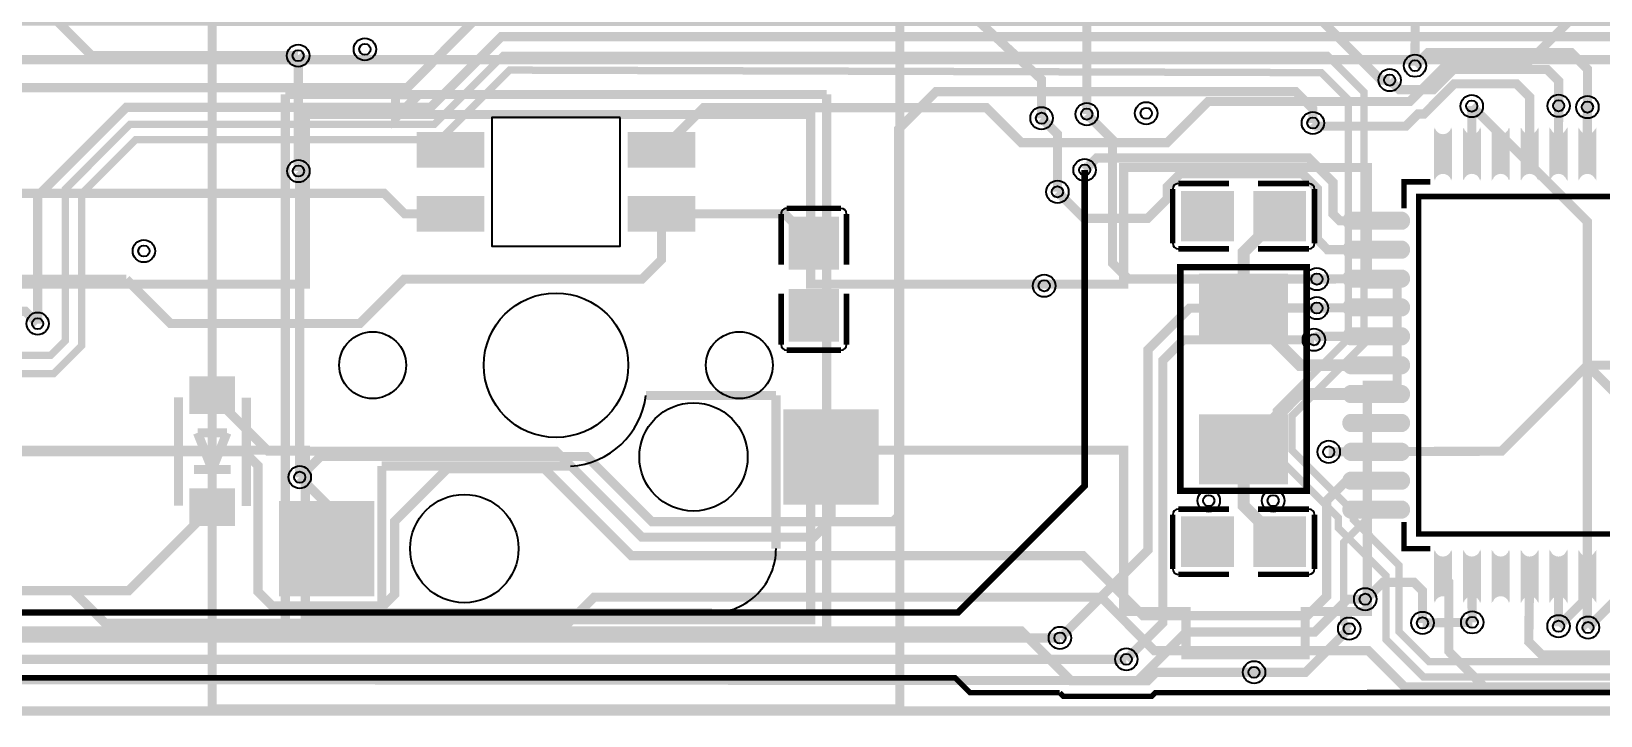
# Model space of a CAD drawing. Extents: x 183 to 12581, y -4976 to -1155.
# Drawn here: x 3553 to 5265, y -4976 to -4230 of the extents above; entities that cross this region are included whole.
import ezdxf

# ---------------------------------------------------------------- set-up
doc = ezdxf.new("R2010")
doc.units = 9
for name, color, linetype, true_color in [('BoardOutLine', 7, 'Continuous', 0xff00ff), ('BottomLayer', 7, 'Continuous', 0x0000ff), ('BottomPasteMaskLayer', 7, 'Continuous', 0x800000), ('BottomSilkLayer', 7, 'Continuous', 0x66cc33), ('BottomSolderMaskLayer', 7, 'Continuous', 0xaa00ff), ('Document', 7, 'Continuous', 0xffffff), ('Hole', 7, 'Continuous', 0x222222), ('Multi-Layer', 7, 'Continuous', 0xc0c0c0), ('TopLayer', 7, 'Continuous', 0xff0000), ('TopSilkLayer', 7, 'Continuous', 0xffcc00)]:
    doc.layers.add(name, color=color, linetype=linetype, true_color=true_color)

msp = doc.modelspace()

# ---------------------------------------------------------------- hatches: boundary and pattern name
at = {"layer": 'BottomLayer'}
for points in [[(3975.087999999996, -4341.347999999998), (4045.087999999996, -4341.347999999998), (4045.087999999996, -4376.347999999998), (3975.087999999996, -4376.347999999998)], [(4205.087999999996, -4341.347999999998), (4275.087999999996, -4341.347999999998), (4275.087999999996, -4376.347999999998), (4205.087999999996, -4376.347999999998)], [(5101.4985, -4334.987000000001, -0.7853981633974483), (5083.781499999999, -4334.987000000001), (5083.781499999999, -4392.073000000004, -0.7853981633974483), (5101.4985, -4392.073000000004)], [(5132.9985, -4334.987000000001, -0.7853981633974483), (5115.281499999999, -4334.987000000001), (5115.281499999999, -4392.073000000004, -0.7853981633974483), (5132.9985, -4392.073000000004)], [(5164.488500000005, -4334.987000000001, -0.7853981633974483), (5146.771500000004, -4334.987000000001), (5146.771500000004, -4392.073000000004, -0.7853981633974483), (5164.488500000005, -4392.073000000004)], [(5195.988499999998, -4334.987000000001, -0.7853981633974483), (5178.271499999997, -4334.987000000001), (5178.271499999997, -4392.073000000004, -0.7853981633974483), (5195.988499999998, -4392.073000000004)], [(5227.478500000003, -4334.987000000001, -0.7853981633974483), (5209.761500000002, -4334.987000000001), (5209.761500000002, -4392.073000000004, -0.7853981633974483), (5227.478500000003, -4392.073000000004)], [(5258.978499999996, -4334.987000000001, -0.7853981633974483), (5241.261499999995, -4334.987000000001), (5241.261499999995, -4392.073000000004, -0.7853981633974483), (5258.978499999996, -4392.073000000004)], [(3975.087999999996, -4411.347999999998), (4045.087999999996, -4411.347999999998), (4045.087999999996, -4446.347999999998), (3975.087999999996, -4446.347999999998)], [(4205.087999999996, -4411.347999999998), (4275.087999999996, -4411.347999999998), (4275.087999999996, -4446.347999999998), (4205.087999999996, -4446.347999999998)], [(4863.489000000001, -4457.919000000002), (4863.489000000001, -4404.769), (4807.976999999999, -4404.769), (4807.976999999999, -4457.919000000002)], [(4886.719000000005, -4457.919000000002), (4886.719000000005, -4404.769), (4942.231, -4404.769), (4942.231, -4457.919000000002)], [(4432.919000000002, -4488.481), (4379.769, -4488.481), (4379.769, -4432.968999999997), (4432.919000000002, -4432.968999999997)], [(4991.256999999998, -4445.218500000001, -0.7853981633974483), (4991.256999999998, -4427.5015), (5048.3429999999935, -4427.5015, -0.7853981633974483), (5048.3429999999935, -4445.218500000001)], [(4991.256999999998, -4476.718500000001, -0.7853981633974483), (4991.256999999998, -4459.0015), (5048.3429999999935, -4459.0015, -0.7853981633974483), (5048.3429999999935, -4476.718500000001)], [(4922.347999999998, -4569.479999999996), (4922.347999999998, -4494.6759999999995), (4827.860000000001, -4494.6759999999995), (4827.860000000001, -4569.479999999996)], [(4991.256999999998, -4508.208499999999, -0.7853981633974483), (4991.256999999998, -4490.491499999998), (5048.3429999999935, -4490.491499999998, -0.7853981633974483), (5048.3429999999935, -4508.208499999999)], [(4432.919000000002, -4511.711000000003), (4379.769, -4511.711000000003), (4379.769, -4567.222999999998), (4432.919000000002, -4567.222999999998)], [(4991.256999999998, -4539.708499999999, -0.7853981633974483), (4991.256999999998, -4521.991499999998), (5048.3429999999935, -4521.991499999998, -0.7853981633974483), (5048.3429999999935, -4539.708499999999)], [(4991.256999999998, -4571.198499999997, -0.7853981633974483), (4991.256999999998, -4553.481499999996), (5048.3429999999935, -4553.481499999996, -0.7853981633974483), (5048.3429999999935, -4571.198499999997)], [(4991.256999999998, -4602.698499999997, -0.7853981633974483), (4991.256999999998, -4584.981499999996), (5048.3429999999935, -4584.981499999996, -0.7853981633974483), (5048.3429999999935, -4602.698499999997)], [(3773.702000000005, -4646.264999999999), (3773.702000000005, -4606.894999999997), (3726.4579999999987, -4606.894999999997), (3726.4579999999987, -4646.264999999999)], [(4991.256999999998, -4634.198500000004, -0.7853981633974483), (4991.256999999998, -4616.4815000000035), (5048.3429999999935, -4616.4815000000035, -0.7853981633974483), (5048.3429999999935, -4634.198500000004)], [(4375.087999999996, -4643.847999999998), (4475.087999999996, -4643.847999999998), (4475.087999999996, -4743.847999999998), (4375.087999999996, -4743.847999999998)], [(4922.347999999998, -4723.020000000004), (4922.347999999998, -4648.216), (4827.860000000001, -4648.216), (4827.860000000001, -4723.020000000004)], [(4991.256999999998, -4665.688500000002, -0.7853981633974483), (4991.256999999998, -4647.9715000000015), (5048.3429999999935, -4647.9715000000015, -0.7853981633974483), (5048.3429999999935, -4665.688500000002)], [(4991.256999999998, -4697.188500000002, -0.7853981633974483), (4991.256999999998, -4679.4715000000015), (5048.3429999999935, -4679.4715000000015, -0.7853981633974483), (5048.3429999999935, -4697.188500000002)], [(4991.256999999998, -4728.6785, -0.7853981633974483), (4991.256999999998, -4710.961499999999), (5048.3429999999935, -4710.961499999999, -0.7853981633974483), (5048.3429999999935, -4728.6785)], [(3773.702000000005, -4768.305), (3773.702000000005, -4728.934999999998), (3726.4579999999987, -4728.934999999998), (3726.4579999999987, -4768.305)], [(3825.087999999996, -4743.847999999998), (3925.087999999996, -4743.847999999998), (3925.087999999996, -4843.847999999998), (3825.087999999996, -4843.847999999998)], [(4991.256999999998, -4760.1785, -0.7853981633974483), (4991.256999999998, -4742.461499999999), (5048.3429999999935, -4742.461499999999, -0.7853981633974483), (5048.3429999999935, -4760.1785)], [(4863.489000000001, -4812.926999999996), (4863.489000000001, -4759.777000000002), (4807.976999999999, -4759.777000000002), (4807.976999999999, -4812.926999999996)], [(4886.719000000005, -4812.926999999996), (4886.719000000005, -4759.777000000002), (4942.231, -4759.777000000002), (4942.231, -4812.926999999996)], [(5101.4985, -4795.616999999998, -0.7853981633974483), (5083.781499999999, -4795.616999999998), (5083.781499999999, -4852.703000000001, -0.7853981633974483), (5101.4985, -4852.703000000001)], [(5132.9985, -4795.616999999998, -0.7853981633974483), (5115.281499999999, -4795.616999999998), (5115.281499999999, -4852.703000000001, -0.7853981633974483), (5132.9985, -4852.703000000001)], [(5164.488500000005, -4795.616999999998, -0.7853981633974483), (5146.771500000004, -4795.616999999998), (5146.771500000004, -4852.703000000001, -0.7853981633974483), (5164.488500000005, -4852.703000000001)], [(5195.988499999998, -4795.616999999998, -0.7853981633974483), (5178.271499999997, -4795.616999999998), (5178.271499999997, -4852.703000000001, -0.7853981633974483), (5195.988499999998, -4852.703000000001)], [(5227.478500000003, -4795.616999999998, -0.7853981633974483), (5209.761500000002, -4795.616999999998), (5209.761500000002, -4852.703000000001, -0.7853981633974483), (5227.478500000003, -4852.703000000001)], [(5258.978499999996, -4795.616999999998, -0.7853981633974483), (5241.261499999995, -4795.616999999998), (5241.261499999995, -4852.703000000001, -0.7853981633974483), (5258.978499999996, -4852.703000000001)]]:
    msp.add_hatch(color=256, dxfattribs=at).paths.add_polyline_path(points)
at = {"layer": 'BottomPasteMaskLayer'}
for points in [[(3975.087999999996, -4341.347999999998), (4045.087999999996, -4341.347999999998), (4045.087999999996, -4376.347999999998), (3975.087999999996, -4376.347999999998)], [(4205.087999999996, -4341.347999999998), (4275.087999999996, -4341.347999999998), (4275.087999999996, -4376.347999999998), (4205.087999999996, -4376.347999999998)], [(5101.4985, -4334.987000000001, -0.7853981633974483), (5083.781499999999, -4334.987000000001), (5083.781499999999, -4392.073000000004, -0.7853981633974483), (5101.4985, -4392.073000000004)], [(5132.9985, -4334.987000000001, -0.7853981633974483), (5115.281499999999, -4334.987000000001), (5115.281499999999, -4392.073000000004, -0.7853981633974483), (5132.9985, -4392.073000000004)], [(5164.488500000005, -4334.987000000001, -0.7853981633974483), (5146.771500000004, -4334.987000000001), (5146.771500000004, -4392.073000000004, -0.7853981633974483), (5164.488500000005, -4392.073000000004)], [(5195.988499999998, -4334.987000000001, -0.7853981633974483), (5178.271499999997, -4334.987000000001), (5178.271499999997, -4392.073000000004, -0.7853981633974483), (5195.988499999998, -4392.073000000004)], [(5227.478500000003, -4334.987000000001, -0.7853981633974483), (5209.761500000002, -4334.987000000001), (5209.761500000002, -4392.073000000004, -0.7853981633974483), (5227.478500000003, -4392.073000000004)], [(5258.978499999996, -4334.987000000001, -0.7853981633974483), (5241.261499999995, -4334.987000000001), (5241.261499999995, -4392.073000000004, -0.7853981633974483), (5258.978499999996, -4392.073000000004)], [(3975.087999999996, -4411.347999999998), (4045.087999999996, -4411.347999999998), (4045.087999999996, -4446.347999999998), (3975.087999999996, -4446.347999999998)], [(4205.087999999996, -4411.347999999998), (4275.087999999996, -4411.347999999998), (4275.087999999996, -4446.347999999998), (4205.087999999996, -4446.347999999998)], [(4807.978999999992, -4406.146999999997), (4807.978999999992, -4456.540000000001), (4809.948000000004, -4458.508999999998), (4855.224000000002, -4458.508999999998), (4857.1919999999955, -4456.540000000001), (4857.389999999999, -4440.396999999997), (4839.6730000000025, -4440.396999999997), (4839.6730000000025, -4422.680999999997), (4856.995999999999, -4422.680999999997), (4857.1919999999955, -4406.146999999997), (4855.224000000002, -4404.178), (4809.948000000004, -4404.178)], [(4942.228999999999, -4456.541000000005), (4942.228999999999, -4406.148000000001), (4940.259999999995, -4404.178999999996), (4894.984000000004, -4404.178999999996), (4893.015999999996, -4406.148000000001), (4892.817999999999, -4422.290999999997), (4910.5350000000035, -4422.290999999997), (4910.5350000000035, -4440.006999999998), (4893.2119999999995, -4440.006999999998), (4893.015999999996, -4456.541000000005), (4894.984000000004, -4458.510000000002), (4940.259999999995, -4458.510000000002)], [(4431.540999999997, -4432.970999999998), (4381.148000000001, -4432.970999999998), (4379.179000000004, -4434.940000000002), (4379.179000000004, -4480.216), (4381.148000000001, -4482.184000000001), (4397.290999999997, -4482.381999999998), (4397.290999999997, -4464.665000000001), (4415.006999999998, -4464.665000000001), (4415.006999999998, -4481.987999999998), (4431.540999999997, -4482.184000000001), (4433.509999999995, -4480.216), (4433.509999999995, -4434.940000000002)], [(4991.256999999998, -4445.218500000001, -0.7853981633974483), (4991.256999999998, -4427.5015), (5048.3429999999935, -4427.5015, -0.7853981633974483), (5048.3429999999935, -4445.218500000001)], [(4991.256999999998, -4476.718500000001, -0.7853981633974483), (4991.256999999998, -4459.0015), (5048.3429999999935, -4459.0015, -0.7853981633974483), (5048.3429999999935, -4476.718500000001)], [(4922.347999999998, -4569.479999999996), (4922.347999999998, -4494.6759999999995), (4827.860000000001, -4494.6759999999995), (4827.860000000001, -4569.479999999996)], [(4991.256999999998, -4508.208499999999, -0.7853981633974483), (4991.256999999998, -4490.491499999998), (5048.3429999999935, -4490.491499999998, -0.7853981633974483), (5048.3429999999935, -4508.208499999999)], [(4381.146999999997, -4567.220999999998), (4431.540000000008, -4567.220999999998), (4433.5090000000055, -4565.252), (4433.5090000000055, -4519.976000000002), (4431.540000000008, -4518.008000000002), (4415.3970000000045, -4517.809999999998), (4415.3970000000045, -4535.527000000002), (4397.681000000004, -4535.527000000002), (4397.681000000004, -4518.203999999998), (4381.146999999997, -4518.008000000002), (4379.178, -4519.976000000002), (4379.178, -4565.252)], [(4991.256999999998, -4539.708499999999, -0.7853981633974483), (4991.256999999998, -4521.991499999998), (5048.3429999999935, -4521.991499999998, -0.7853981633974483), (5048.3429999999935, -4539.708499999999)], [(4991.256999999998, -4571.198499999997, -0.7853981633974483), (4991.256999999998, -4553.481499999996), (5048.3429999999935, -4553.481499999996, -0.7853981633974483), (5048.3429999999935, -4571.198499999997)], [(4991.256999999998, -4602.698499999997, -0.7853981633974483), (4991.256999999998, -4584.981499999996), (5048.3429999999935, -4584.981499999996, -0.7853981633974483), (5048.3429999999935, -4602.698499999997)], [(3773.702000000005, -4646.264999999999), (3773.702000000005, -4606.894999999997), (3726.4579999999987, -4606.894999999997), (3726.4579999999987, -4646.264999999999)], [(4991.256999999998, -4634.198500000004, -0.7853981633974483), (4991.256999999998, -4616.4815000000035), (5048.3429999999935, -4616.4815000000035, -0.7853981633974483), (5048.3429999999935, -4634.198500000004)], [(4375.087999999996, -4643.847999999998), (4475.087999999996, -4643.847999999998), (4475.087999999996, -4743.847999999998), (4375.087999999996, -4743.847999999998)], [(4922.347999999998, -4723.020000000004), (4922.347999999998, -4648.216), (4827.860000000001, -4648.216), (4827.860000000001, -4723.020000000004)], [(4991.256999999998, -4665.688500000002, -0.7853981633974483), (4991.256999999998, -4647.9715000000015), (5048.3429999999935, -4647.9715000000015, -0.7853981633974483), (5048.3429999999935, -4665.688500000002)], [(4991.256999999998, -4697.188500000002, -0.7853981633974483), (4991.256999999998, -4679.4715000000015), (5048.3429999999935, -4679.4715000000015, -0.7853981633974483), (5048.3429999999935, -4697.188500000002)], [(4991.256999999998, -4728.6785, -0.7853981633974483), (4991.256999999998, -4710.961499999999), (5048.3429999999935, -4710.961499999999, -0.7853981633974483), (5048.3429999999935, -4728.6785)], [(3773.702000000005, -4768.305), (3773.702000000005, -4728.934999999998), (3726.4579999999987, -4728.934999999998), (3726.4579999999987, -4768.305)], [(3825.087999999996, -4743.847999999998), (3925.087999999996, -4743.847999999998), (3925.087999999996, -4843.847999999998), (3825.087999999996, -4843.847999999998)], [(4991.256999999998, -4760.1785, -0.7853981633974483), (4991.256999999998, -4742.461499999999), (5048.3429999999935, -4742.461499999999, -0.7853981633974483), (5048.3429999999935, -4760.1785)], [(4807.978999999992, -4761.154999999999), (4807.978999999992, -4811.547999999995), (4809.948000000004, -4813.517), (4855.224000000002, -4813.517), (4857.1919999999955, -4811.547999999995), (4857.389999999999, -4795.404999999999), (4839.6730000000025, -4795.404999999999), (4839.6730000000025, -4777.6889999999985), (4856.995999999999, -4777.6889999999985), (4857.1919999999955, -4761.154999999999), (4855.224000000002, -4759.1860000000015), (4809.948000000004, -4759.1860000000015)], [(4942.228999999999, -4811.548999999999), (4942.228999999999, -4761.156000000003), (4940.259999999995, -4759.187000000005), (4894.984000000004, -4759.187000000005), (4893.015999999996, -4761.156000000003), (4892.817999999999, -4777.298999999999), (4910.5350000000035, -4777.298999999999), (4910.5350000000035, -4795.014999999999), (4893.2119999999995, -4795.014999999999), (4893.015999999996, -4811.548999999999), (4894.984000000004, -4813.517999999996), (4940.259999999995, -4813.517999999996)], [(5101.4985, -4795.616999999998, -0.7853981633974483), (5083.781499999999, -4795.616999999998), (5083.781499999999, -4852.703000000001, -0.7853981633974483), (5101.4985, -4852.703000000001)], [(5132.9985, -4795.616999999998, -0.7853981633974483), (5115.281499999999, -4795.616999999998), (5115.281499999999, -4852.703000000001, -0.7853981633974483), (5132.9985, -4852.703000000001)], [(5164.488500000005, -4795.616999999998, -0.7853981633974483), (5146.771500000004, -4795.616999999998), (5146.771500000004, -4852.703000000001, -0.7853981633974483), (5164.488500000005, -4852.703000000001)], [(5195.988499999998, -4795.616999999998, -0.7853981633974483), (5178.271499999997, -4795.616999999998), (5178.271499999997, -4852.703000000001, -0.7853981633974483), (5195.988499999998, -4852.703000000001)], [(5227.478500000003, -4795.616999999998, -0.7853981633974483), (5209.761500000002, -4795.616999999998), (5209.761500000002, -4852.703000000001, -0.7853981633974483), (5227.478500000003, -4852.703000000001)], [(5258.978499999996, -4795.616999999998, -0.7853981633974483), (5241.261499999995, -4795.616999999998), (5241.261499999995, -4852.703000000001, -0.7853981633974483), (5258.978499999996, -4852.703000000001)]]:
    msp.add_hatch(color=256, dxfattribs=at).paths.add_polyline_path(points)
at = {"layer": 'BottomSolderMaskLayer'}
for points in [[(3973.0878857142816, -4339.347771428569), (4047.0878857142816, -4339.347771428569), (4047.0878857142816, -4378.347771428569), (3973.0878857142816, -4378.347771428569)], [(4203.087885714282, -4339.347771428569), (4277.087885714282, -4339.347771428569), (4277.087885714282, -4378.347771428569), (4203.087885714282, -4378.347771428569)], [(5102.482749999999, -4334.235868421056, -0.7853981633974483), (5082.79725, -4334.235868421056), (5082.79725, -4392.824131578949, -0.7853981633974483), (5102.482749999999, -4392.824131578949)], [(5133.982749999999, -4334.235868421056, -0.7853981633974483), (5114.29725, -4334.235868421056), (5114.29725, -4392.824131578949, -0.7853981633974483), (5133.982749999999, -4392.824131578949)], [(5165.472750000004, -4334.235868421056, -0.7853981633974483), (5145.787250000005, -4334.235868421056), (5145.787250000005, -4392.824131578949, -0.7853981633974483), (5165.472750000004, -4392.824131578949)], [(5196.972749999997, -4334.235868421056, -0.7853981633974483), (5177.287249999998, -4334.235868421056), (5177.287249999998, -4392.824131578949, -0.7853981633974483), (5196.972749999997, -4392.824131578949)], [(5228.462750000002, -4334.235868421056, -0.7853981633974483), (5208.777250000003, -4334.235868421056), (5208.777250000003, -4392.824131578949, -0.7853981633974483), (5228.462750000002, -4392.824131578949)], [(5259.962749999995, -4334.235868421056, -0.7853981633974483), (5240.277249999996, -4334.235868421056), (5240.277249999996, -4392.824131578949, -0.7853981633974483), (5259.962749999995, -4392.824131578949)], [(3973.0878857142816, -4409.347771428569), (4047.0878857142816, -4409.347771428569), (4047.0878857142816, -4448.347771428569), (3973.0878857142816, -4448.347771428569)], [(4203.087885714282, -4409.347771428569), (4277.087885714282, -4409.347771428569), (4277.087885714282, -4448.347771428569), (4203.087885714282, -4448.347771428569)], [(4864.489108084737, -4458.919150517402), (4864.489108084737, -4403.769150517408), (4806.977108084742, -4403.769150517408), (4806.977108084742, -4458.919150517402)], [(4885.7188198587755, -4458.919150517402), (4885.7188198587755, -4403.769150517408), (4943.230819858771, -4403.769150517408), (4943.230819858771, -4458.919150517402)], [(4433.8765947542925, -4489.525252116655), (4378.811693471682, -4489.525252116655), (4378.811693471682, -4431.924371589841), (4433.8765947542925, -4431.924371589841)], [(4990.505868421053, -4446.20275, -0.7853981633974483), (4990.505868421053, -4426.517250000001), (5049.094131578939, -4426.517250000001, -0.7853981633974483), (5049.094131578939, -4446.20275)], [(4990.505868421053, -4477.70275, -0.7853981633974483), (4990.505868421053, -4458.017250000001), (5049.094131578939, -4458.017250000001, -0.7853981633974483), (5049.094131578939, -4477.70275)], [(4923.611264842322, -4570.2716349166), (4923.611264842322, -4493.8842804165615), (4826.596949052844, -4493.8842804165615), (4826.596949052844, -4570.2716349166)], [(4990.505868421053, -4509.192749999998, -0.7853981633974483), (4990.505868421053, -4489.507249999999), (5049.094131578939, -4489.507249999999, -0.7853981633974483), (5049.094131578939, -4509.192749999998)], [(4433.8765947542925, -4510.66644684854), (4378.811693471682, -4510.66644684854), (4378.811693471682, -4568.2673273753535), (4433.8765947542925, -4568.2673273753535)], [(4990.505868421053, -4540.692749999998, -0.7853981633974483), (4990.505868421053, -4521.007249999999), (5049.094131578939, -4521.007249999999, -0.7853981633974483), (5049.094131578939, -4540.692749999998)], [(4990.505868421053, -4572.182749999996, -0.7853981633974483), (4990.505868421053, -4552.497249999997), (5049.094131578939, -4552.497249999997, -0.7853981633974483), (5049.094131578939, -4572.182749999996)], [(4990.505868421053, -4603.682749999996, -0.7853981633974483), (4990.505868421053, -4583.997249999997), (5049.094131578939, -4583.997249999997, -0.7853981633974483), (5049.094131578939, -4603.682749999996)], [(3774.902000000002, -4647.098333333335), (3774.902000000002, -4606.061666666661), (3725.2580000000016, -4606.061666666661), (3725.2580000000016, -4647.098333333335)], [(4990.505868421053, -4635.182750000004, -0.7853981633974483), (4990.505868421053, -4615.497250000004), (5049.094131578939, -4615.497250000004, -0.7853981633974483), (5049.094131578939, -4635.182750000004)], [(4373.087919999998, -4641.84792), (4477.087919999991, -4641.84792), (4477.087919999991, -4745.84792), (4373.087919999998, -4745.84792)], [(4923.611264842322, -4723.811634916608), (4923.611264842322, -4647.424280416562), (4826.596949052844, -4647.424280416562), (4826.596949052844, -4723.811634916608)], [(4990.505868421053, -4666.6727500000015, -0.7853981633974483), (4990.505868421053, -4646.987250000002), (5049.094131578939, -4646.987250000002, -0.7853981633974483), (5049.094131578939, -4666.6727500000015)], [(4990.505868421053, -4698.1727500000015, -0.7853981633974483), (4990.505868421053, -4678.487250000002), (5049.094131578939, -4678.487250000002, -0.7853981633974483), (5049.094131578939, -4698.1727500000015)], [(4990.505868421053, -4729.6627499999995, -0.7853981633974483), (4990.505868421053, -4709.97725), (5049.094131578939, -4709.97725, -0.7853981633974483), (5049.094131578939, -4729.6627499999995)], [(3774.902000000002, -4769.138333333336), (3774.902000000002, -4728.101666666669), (3725.2580000000016, -4728.101666666669), (3725.2580000000016, -4769.138333333336)], [(4990.505868421053, -4761.1627499999995, -0.7853981633974483), (4990.505868421053, -4741.47725), (5049.094131578939, -4741.47725, -0.7853981633974483), (5049.094131578939, -4761.1627499999995)], [(3823.087919999998, -4741.84792), (3927.087919999991, -4741.84792), (3927.087919999991, -4845.84792), (3823.087919999998, -4845.84792)], [(4864.489108084737, -4813.927075258704), (4864.489108084737, -4758.777075258702), (4806.977108084742, -4758.777075258702), (4806.977108084742, -4813.927075258704)], [(4885.7188198587755, -4813.927075258704), (4885.7188198587755, -4758.777075258702), (4943.230819858771, -4758.777075258702), (4943.230819858771, -4813.927075258704)], [(5102.482749999999, -4794.865868421053, -0.7853981633974483), (5082.79725, -4794.865868421053), (5082.79725, -4853.4541315789465, -0.7853981633974483), (5102.482749999999, -4853.4541315789465)], [(5133.982749999999, -4794.865868421053, -0.7853981633974483), (5114.29725, -4794.865868421053), (5114.29725, -4853.4541315789465, -0.7853981633974483), (5133.982749999999, -4853.4541315789465)], [(5165.472750000004, -4794.865868421053, -0.7853981633974483), (5145.787250000005, -4794.865868421053), (5145.787250000005, -4853.4541315789465, -0.7853981633974483), (5165.472750000004, -4853.4541315789465)], [(5196.972749999997, -4794.865868421053, -0.7853981633974483), (5177.287249999998, -4794.865868421053), (5177.287249999998, -4853.4541315789465, -0.7853981633974483), (5196.972749999997, -4853.4541315789465)], [(5228.462750000002, -4794.865868421053, -0.7853981633974483), (5208.777250000003, -4794.865868421053), (5208.777250000003, -4853.4541315789465, -0.7853981633974483), (5228.462750000002, -4853.4541315789465)], [(5259.962749999995, -4794.865868421053, -0.7853981633974483), (5240.277249999996, -4794.865868421053), (5240.277249999996, -4853.4541315789465, -0.7853981633974483), (5259.962749999995, -4853.4541315789465)]]:
    msp.add_hatch(color=256, dxfattribs=at).paths.add_polyline_path(points)
at = {"layer": 'Document'}
for points in [[(3732.9000000000015, -4629.671999999999), (3767.9000000000015, -4629.671999999999), (3767.9000000000015, -4619.671999999999), (3732.9000000000015, -4619.671999999999)], [(3755.0800000000017, -4642.600000000006), (3755.0800000000017, -4607.600000000006), (3745.0800000000017, -4607.600000000006), (3745.0800000000017, -4642.600000000006)], [(3755.0800000000017, -4762.600000000006), (3755.0800000000017, -4727.600000000006), (3745.0800000000017, -4727.600000000006), (3745.0800000000017, -4762.600000000006)]]:
    msp.add_hatch(color=256, dxfattribs=at).paths.add_polyline_path(points)

# ---------------------------------------------------------------- linework, layer by layer
at = {"layer": 'BoardOutLine', "const_width": 10}
msp.add_lwpolyline([(12505.758999999998, -4971.001000000004), (248.89700000000448, -4971.001000000004)], dxfattribs=at)
at = {"layer": 'BottomLayer'}
for points, const_width in [([(838.7700000000041, -1938.560000000005), (590, -1690), (276.25500000000466, -1690), (229.21399999999994, -1737), (229.21399999999994, -4903.998999999996), (259.2189999999973, -4933.611000000004), (4770.619999999995, -4937.868999999999), (4779.749000000003, -4928.739999999998), (4886.529999999999, -4928.739999999998)], 10), ([(557.5120000000024, -2684.5999999999985), (291.86499999999796, -2684.5999999999985), (246.12999999999738, -2730.334999999999), (246.12999999999738, -4888.906999999999), (271.8439999999973, -4914.620999999999), (4747.200999999994, -4914.620999999999)], 10), ([(4674.799999999996, -4891.300000000003), (313.3000000000029, -4891.300000000003), (265.1000000000058, -4843.0999999999985), (265.1000000000058, -3560.5), (389.51000000000204, -3436.0899999999965), (656.2640000000029, -3436.0899999999965)], 10), ([(4682.279999999999, -4186.100999999995), (4704.059999999998, -4207.881000000001), (4704.059999999998, -4320.040000000001)], 10), ([(4927.364000000001, -4185.037000000004), (5025.221000000005, -4282.894), (5034.507000000005, -4282.894)], 10), ([(5062.399999999994, -4194.5999999999985), (5062.0999999999985, -4267.199999999997)], 10), ([(4240.100000000006, -4359), (4286.300000000003, -4313), (4594.399999999994, -4313), (4632.5, -4351.0999999999985), (4791.800000000003, -4351.0999999999985), (4836.5999999999985, -4306.300000000003), (5056.4000000000015, -4306.300000000003), (5093.9000000000015, -4268.800000000003), (5180.299999999996, -4268.800000000003), (5235.800000000003, -4213.300000000003)], 10), ([(2718.300000000003, -4273.5999999999985), (2773.4000000000015, -4218.5999999999985), (4585.9000000000015, -4218.5999999999985), (4653.5999999999985, -4281.199999999997), (4654.75, -4282.3499999999985), (4654.75, -4324.495000000003)], 10), ([(3843.798999999999, -4256.298999999999), (3844.0999999999985, -4256.5999999999985), (3844.0999999999985, -4382.0999999999985)], 10), ([(4950.709999999999, -4329.720000000001), (4954.190999999999, -4333.201000000001), (5052.002, -4333.201000000001), (5065.2980000000025, -4319.899999999994), (5072.0999999999985, -4319.899999999994), (5105, -4286.898999999998), (5172.7980000000025, -4286.898999999998), (5187.129000000001, -4301.230000000003), (5187.129000000001, -4363.529999999999)], 10), ([(5124.0999999999985, -4363.5), (5124, -4311.300000000003)], 10), ([(5218.5999999999985, -4363.5), (5218.800000000003, -4310.9000000000015)], 10), ([(5250.100000000006, -4363.5), (5250.200000000004, -4312.399999999994)], 10), ([(2646.300000000003, -4358.850000000006), (2693.7939999999944, -4406.343999999997), (3937.5839999999953, -4406.343999999997), (3960.0899999999965, -4428.850000000006), (4010.0899999999965, -4428.850000000006)], 10), ([(4701.726999999999, -4380.978000000003), (4714.912000000004, -4367.793000000005), (4945.930999999997, -4367.793000000005), (4972.75, -4394.620000000003), (4972.75, -4429.050000000003), (4980.060000000005, -4436.360000000001), (5019.799999999996, -4436.360000000001)], 10), ([(4672.0999999999985, -4404.800000000003), (4700.9000000000015, -4433.5999999999985), (4770.5, -4433.5999999999985), (4792, -4412.0999999999985), (4792, -4399.0999999999985), (4806.0999999999985, -4385.100000000006), (4939.5, -4385.100000000006), (4955.800000000003, -4401.4000000000015), (4955.800000000003, -4456.9000000000015), (4966.699999999997, -4467.9000000000015), (5019.799999999996, -4467.9000000000015)], 10), ([(3656.300000000003, -4500.100000000006), (3704.5, -4548.300000000003), (3911.300000000003, -4548.300000000003), (3959.5, -4500.100000000006), (4218.800000000003, -4500.100000000006), (4240.100000000006, -4478.800000000003), (4240.100000000006, -4428.9000000000015)], 10), ([(4406.343999999997, -4460.728999999999), (4374.4649999999965, -4428.850000000006), (4240.0899999999965, -4428.850000000006)], 10), ([(4914.480000000003, -4431.3399999999965), (4875.100000000006, -4470.720000000001), (4875.100000000006, -4532.080000000002)], 13), ([(817.4110000000001, -4475.010999999999), (842.5, -4500.100000000006), (1311.4000000000015, -4500.100000000006), (1346.5999999999985, -4464.699999999997), (1495.1000000000058, -4464.699999999997), (1530.4000000000015, -4500.100000000006), (2157.399999999994, -4500.100000000006), (2214.300000000003, -4443.200000000004), (2339.7000000000044, -4443.200000000004), (2396.800000000003, -4500.100000000006), (3656.300000000003, -4500.100000000006)], 10), ([(4955.100000000006, -4499.899999999994), (5019.799999999996, -4499.4000000000015)], 10), ([(3559.668000000005, -4548.5), (3546.264000000003, -4535.095999999998), (3440.072, -4535.095999999998)], 10), ([(5019.799999999996, -4593.8399999999965), (4936.860000000001, -4593.8399999999965), (4875.100000000006, -4532.080000000002)], 13), ([(4955.100000000006, -4531.5), (5019.799999999996, -4530.800000000003)], 10), ([(4951.860000000001, -4566.112999999998), (4955.633000000002, -4562.3399999999965), (5019.799999999996, -4562.3399999999965)], 10), ([(3750.0800000000017, -4626.583999999995), (3811.0959999999977, -4687.600000000006), (4125.087999999996, -4687.600000000006), (4218.8399999999965, -4781.351999999999), (4406.343999999997, -4781.351999999999), (4425.0899999999965, -4762.606), (4425.0899999999965, -4693.850000000006)], 10), ([(5019.799999999996, -4625.340000000004), (4935.379999999997, -4625.340000000004), (4875.100000000006, -4685.619999999995)], 13), ([(3419, -4776), (3511.300000000003, -4688.4000000000015), (3785, -4688.4000000000015), (3800, -4703.4000000000015), (3800, -4840.9000000000015), (3815.2999999999956, -4856.199999999997), (3936.5999999999985, -4856.199999999997), (3949.0999999999985, -4843.699999999997), (3949.0999999999985, -4764), (4006.300000000003, -4706.799999999996), (4112.399999999994, -4706.799999999996), (4207.0999999999985, -4801.5), (4699.799999999996, -4801.5), (4765.299999999996, -4867), (4944.799999999996, -4867), (4965.800000000003, -4846), (4965.800000000003, -4741.5), (4985.4000000000015, -4721.799999999996), (5019.799999999996, -4721.799999999996)], 10), ([(4914.480000000003, -4786.350000000006), (4875.100000000006, -4746.970000000001), (4875.100000000006, -4685.619999999995)], 13), ([(5019.799999999996, -4688.300000000003), (4968, -4688.341)], 10), ([(3845.525999999998, -4715.972999999998), (3875.0899999999965, -4745.536999999997), (3875.0899999999965, -4793.850000000006)], 10), ([(3750.0800000000017, -4748.623999999996), (3658.9040000000023, -4839.800000000003), (3597.7999999999956, -4839.800000000003)], 10), ([(5020.100000000006, -4751.300000000003), (4984.199999999997, -4787.199999999997), (4984.199999999997, -4874.684000000001), (4990.649000000005, -4881.133000000002)], 8), ([(3597.7999999999956, -4839.800000000003), (3633.100000000006, -4875.100000000006), (4138.5, -4875.100000000006), (4166.699999999997, -4846.9000000000015), (4719.700000000004, -4846.9000000000015), (4777.799999999996, -4905.100000000006), (5011.0999999999985, -4905.100000000006), (5050.800000000003, -4944.699999999997), (5446.899999999994, -4944.699999999997), (5486.5, -4905.100000000006), (7545.9000000000015, -4905.100000000006), (7554.799999999996, -4896.300000000003), (9215.900000000001, -4896.300000000003), (9330.800000000003, -4781.4000000000015), (9375.200000000004, -4781.4000000000015)], 10), ([(5008.819999999992, -4849.050000000003), (5027.232999999993, -4830.637000000002), (5060.995999999999, -4830.637000000002), (5070.282999999996, -4839.921999999999), (5070.282999999996, -4874.899999999994)], 10), ([(5092.639999999999, -4824.1600000000035), (5098.928999999996, -4830.4490000000005), (5098.928999999996, -4905.834000000003), (5137.794999999998, -4944.699999999997), (5157.350999999995, -4944.699999999997)], 10), ([(5124.0999999999985, -4824.199999999997), (5124.5, -4874.299999999996)], 10), ([(5187.0999999999985, -4824.199999999997), (5186.199999999997, -4895.5999999999985), (5200.600000000006, -4909.899999999994), (5375.200000000004, -4909.899999999994)], 10), ([(5218.5999999999985, -4824.199999999997), (5218.699999999997, -4878.485000000001)], 10), ([(5250.122000000003, -4824.1600000000035), (5250.122000000003, -4879.252), (5250.8499999999985, -4879.980000000003)], 10), ([(3597.7999999999956, -4839.800000000003), (2931.0999999999985, -4839.800000000003)], 10)]:
    msp.add_lwpolyline(points, dxfattribs=dict(at, const_width=const_width))
at = {"layer": 'BottomSilkLayer'}
for points, const_width in [([(3950.087999999996, -4298.847999999998), (3975.087999999996, -4298.847999999998), (3950.087999999996, -4323.847999999998), (3950.087999999996, -4298.847999999998)], 10), ([(5434.179999999993, -4777.905999999995), (5434.179999999993, -4409.779999999999), (5066.054000000004, -4409.779999999999), (5066.054000000004, -4777.905999999995), (5434.179999999993, -4777.905999999995)], 6), ([(4930.204000000005, -4730.847999999998), (4944.004000000001, -4730.847999999998), (4944.004000000001, -4486.847999999998), (4806.203999999998, -4486.847999999998), (4806.203999999998, -4730.847999999998), (4930.204000000005, -4730.847999999998)], 7.087)]:
    msp.add_lwpolyline(points, close=True, dxfattribs=dict(at, const_width=const_width))
for points, const_width in [([(4797.796999999999, -4460.919000000002), (4797.796999999999, -4401.769)], 6), ([(4803.797000000006, -4395.769), (4859.309000000001, -4395.769)], 6), ([(4946.411, -4395.769), (4890.898999999998, -4395.769)], 6), ([(4952.411, -4460.919000000002), (4952.411, -4401.769)], 6), ([(5050.116999999998, -4422.6630000000005), (5050.116999999998, -4393.843000000001), (5078.936999999998, -4393.843000000001)], 6), ([(4370.769, -4428.789000000004), (4370.769, -4484.3009999999995)], 6), ([(4435.919000000002, -4422.788999999997), (4376.769, -4422.788999999997)], 6), ([(4441.918999999994, -4484.3009999999995), (4441.918999999994, -4428.789000000004)], 6), ([(4859.309000000001, -4466.918999999994), (4803.797000000006, -4466.918999999994)], 6), ([(4890.898999999998, -4466.918999999994), (4946.411, -4466.918999999994)], 6), ([(4370.769, -4571.402999999998), (4370.769, -4515.891000000003)], 6), ([(4441.918999999994, -4515.891000000003), (4441.918999999994, -4571.402999999998)], 6), ([(4435.919000000002, -4577.402999999998), (4376.769, -4577.402999999998)], 6), ([(3713.342000000004, -4746.917999999998), (3713.342000000004, -4628.807999999997)], 10), ([(3787.344999999994, -4747.444000000003), (3787.344999999994, -4629.334000000003)], 10), ([(3750.0800000000017, -4717.600000000006), (3750.0800000000017, -4657.600000000006)], 10), ([(3734.0800000000017, -4667.600000000006), (3750.0800000000017, -4707.600000000006)], 10), ([(3766.0800000000017, -4667.600000000006), (3734.0800000000017, -4667.600000000006)], 10), ([(3750.0800000000017, -4707.600000000006), (3766.0800000000017, -4667.600000000006)], 10), ([(3770.0800000000017, -4707.600000000006), (3730.0800000000017, -4707.600000000006)], 10), ([(4797.796999999999, -4815.927000000003), (4797.796999999999, -4756.777000000002)], 6), ([(4803.797000000006, -4750.777000000002), (4859.309000000001, -4750.777000000002)], 6), ([(4946.411, -4750.777000000002), (4890.898999999998, -4750.777000000002)], 6), ([(4952.411, -4815.927000000003), (4952.411, -4756.777000000002)], 6), ([(5050.116999999998, -4765.023000000001), (5050.116999999998, -4793.843000000001), (5078.936999999998, -4793.843000000001)], 6), ([(4859.309000000001, -4821.927000000003), (4803.797000000006, -4821.927000000003)], 6), ([(4890.898999999998, -4821.927000000003), (4946.411, -4821.927000000003)], 6)]:
    msp.add_lwpolyline(points, dxfattribs=dict(at, const_width=const_width))
for centre, start, end in [((4803.797000000006, -4401.769), 90, 180), ((4946.411, -4401.769), 0, 90), ((4376.769, -4428.788999999997), 90, 180.00000000003473), ((4435.919000000002, -4428.788999999997), 0, 90), ((4803.797000000006, -4460.918999999994), 180.00000000000867, 270), ((4946.411, -4460.918999999994), 270, 359.9999999999913), ((4376.769, -4571.402999999998), 180.00000000000867, 270), ((4435.919000000002, -4571.402999999998), 270, 0), ((4803.797000000006, -4756.776999999995), 90, 180), ((4946.411, -4756.776999999995), 0, 90), ((4803.797000000006, -4815.927000000003), 180.00000000000867, 270), ((4946.411, -4815.927000000003), 270, 359.9999999999913)]:
    msp.add_arc(centre, 6, start, end, dxfattribs=at)
at = {"layer": 'Document', "const_width": 10}
for points in [[(4500.087999999996, -4968.847999999998), (3750.087999999996, -4968.847999999998), (3750.087999999996, -4218.847999999998), (4500.087999999996, -4218.847999999998)], [(4500.087999999996, -4218.847999999998), (4500.087999999996, -4968.847999999998)], [(4223.0869999999995, -4626.845000000001), (4365.089, -4626.845000000001)], [(4365.089, -4626.845000000001), (4365.089, -4793.845000000001)], [(3935.0869999999995, -4703.845000000001), (3935.0869999999995, -4863.845000000001)], [(3935.0869999999995, -4703.845000000001), (4141.088000000003, -4703.845000000001)], [(4295.089, -4863.845000000001), (3935.089, -4863.845000000001)]]:
    msp.add_lwpolyline(points, dxfattribs=at)
at = {"layer": 'Document'}
for centre, radius, start, end in [((4136.329865083739, -4616.618622556714), 87.35799999999999, 273.1216218796131, 353.2760570889455), ((4295.42582399572, -4794.185823995715), 69.66199999999999, 270, 0.27867792333614716)]:
    msp.add_arc(centre, radius, start, end, dxfattribs=at)
at = {"layer": 'Hole'}
for centre in [(3916.6100000000006, -4249.340000000004), (3843.8300000000017, -4256.260000000002), (5062.0999999999985, -4267.199999999997), (5034.510000000002, -4282.889999999999), (4768.879999999997, -4319.090000000004), (5124, -4311.300000000003), (5218.800000000003, -4310.9000000000015), (5250.200000000004, -4312.399999999994), (4654.75, -4324.5), (4704.059999999998, -4320.040000000001), (4950.709999999999, -4329.720000000001), (3844.0999999999985, -4382.0999999999985), (4701.729999999996, -4380.979999999996), (4672.070000000007, -4404.769999999997), (3675.529999999999, -4469.340000000004), (4657.610000000001, -4507.190000000002), (4955.069999999992, -4499.940000000002), (4955.069999999992, -4531.5), (3559.6699999999983, -4548.5), (4951.860000000001, -4566.110000000001), (4968, -4688.3399999999965), (3845.529999999999, -4715.970000000001), (4837.129999999997, -4741.529999999999), (4907.399999999994, -4741.529999999999), (5007.82, -4849.050000000003), (4990.3499999999985, -4881.129999999997), (5070.290000000008, -4874.899999999994), (5124.5, -4874.299999999996), (5218.699999999997, -4878.490000000005), (5250.8499999999985, -4879.980000000003), (4674.799999999996, -4891.300000000003), (4747.200000000004, -4914.620000000003), (4886.529999999999, -4928.739999999998)]:
    msp.add_circle(centre, 6.101999999999999, dxfattribs=at)
at = {"layer": 'Multi-Layer'}
msp.add_lwpolyline([(4195.087999999996, -4323.847999999998), (4055.087999999996, -4323.847999999998), (4055.087999999996, -4463.847999999998), (4195.087999999996, -4463.847999999998)], close=True, dxfattribs=at)
for centre, radius in [((3843.8300000000017, -4256.260000000002), 12.204999999999998), ((3916.6100000000006, -4249.340000000004), 12.204999999999998), ((5062.0999999999985, -4267.199999999997), 12.204999999999998), ((5034.510000000002, -4282.889999999999), 12.204999999999998), ((4654.75, -4324.5), 12.204999999999998), ((4704.059999999998, -4320.040000000001), 12.204999999999998), ((4768.879999999997, -4319.090000000004), 12.204999999999998), ((5124, -4311.300000000003), 12.204999999999998), ((5218.800000000003, -4310.9000000000015), 12.204999999999998), ((5250.200000000004, -4312.399999999994), 12.204999999999998), ((4950.709999999999, -4329.720000000001), 12.204999999999998), ((3844.0999999999985, -4382.0999999999985), 12.204999999999998), ((4701.729999999996, -4380.979999999996), 12.204999999999998), ((4672.070000000007, -4404.769999999997), 12.204999999999998), ((3675.529999999999, -4469.340000000004), 12.204999999999998), ((4657.610000000001, -4507.190000000002), 12.204999999999998), ((4955.069999999992, -4499.940000000002), 12.204999999999998), ((4125.0899999999965, -4593.850000000006), 78.74), ((4955.069999999992, -4531.5), 12.204999999999998), ((3559.6699999999983, -4548.5), 12.204999999999998), ((3925.0899999999965, -4593.850000000006), 36.417), ((4325.0899999999965, -4593.850000000006), 36.417), ((4951.860000000001, -4566.110000000001), 12.204999999999998), ((4275.0899999999965, -4693.850000000006), 59.055), ((4968, -4688.3399999999965), 12.204999999999998), ((3845.529999999999, -4715.970000000001), 12.204999999999998), ((4025.0899999999965, -4793.850000000006), 59.055), ((4837.129999999997, -4741.529999999999), 12.204999999999998), ((4907.399999999994, -4741.529999999999), 12.204999999999998), ((5007.82, -4849.050000000003), 12.204999999999998), ((4990.3499999999985, -4881.129999999997), 12.204999999999998), ((5070.290000000008, -4874.899999999994), 12.204999999999998), ((5124.5, -4874.299999999996), 12.204999999999998), ((5218.699999999997, -4878.490000000005), 12.204999999999998), ((5250.8499999999985, -4879.980000000003), 12.204999999999998), ((4674.799999999996, -4891.300000000003), 12.204999999999998), ((4747.200000000004, -4914.620000000003), 12.204999999999998), ((4886.529999999999, -4928.739999999998), 12.204999999999998)]:
    msp.add_circle(centre, radius, dxfattribs=at)
at = {"layer": 'TopLayer'}
for points, const_width in [([(4674.5999999999985, -4951), (4576.800000000003, -4951), (4560.5, -4934.800000000003), (258.3000000000029, -4934.800000000003), (229.8000000000029, -4906.4000000000015), (229.8000000000029, -1667.9000000000015), (235.10000000000582, -1662.6000000000058)], 6), ([(1031.300000000003, -4406.300000000003), (1031.300000000003, -4312.600000000006), (1125, -4218.800000000003), (2627.0999999999985, -4218.800000000003), (2681.800000000003, -4273.4000000000015), (3226.699999999997, -4273.4000000000015), (3281.300000000003, -4218.800000000003), (3377.7999999999956, -4218.800000000003), (3450.9000000000015, -4291.199999999997), (3962.7999999999956, -4291.199999999997), (4035, -4218.800000000003), (11761.800000000003, -4218.800000000003), (11812.799999999996, -4167.699999999997), (11812.799999999996, -2062.5)], 10), ([(3500.097999999998, -4137.800000000003), (3618.554999999993, -4256.256999999998), (3843.8300000000017, -4256.256999999998)], 10), ([(8223.300000000003, -4400), (8157.200000000004, -4333.9000000000015), (8146.899999999994, -4333.9000000000015), (8125.600000000006, -4312.600000000006), (7852.600000000006, -4312.600000000006), (7783.5999999999985, -4243.5999999999985), (5508.5999999999985, -4243.5999999999985), (5500.600000000006, -4235.5999999999985), (4065.2999999999956, -4235.5999999999985), (3988.300000000003, -4312.600000000006), (3656.300000000003, -4312.600000000006), (3559.7000000000044, -4409.299999999996), (3559.7000000000044, -4548.5)], 10), ([(5311.5999999999985, -4881.9000000000015), (5276.5999999999985, -4917), (5077.299999999996, -4917), (5044.5, -4884.199999999997), (5044.5, -4811.799999999996), (4994.700000000004, -4762), (4994.700000000004, -4753.4000000000015), (4928, -4686.699999999997), (4928, -4649), (5006.300000000003, -4570.700000000004), (5006.300000000003, -4295.9000000000015), (4966.300000000003, -4255.9000000000015), (4067.7000000000044, -4255.9000000000015), (3992.2999999999956, -4331.300000000003), (3660.4000000000015, -4331.300000000003), (3589.899999999994, -4401.799999999996), (3589.899999999994, -4567), (3573.800000000003, -4583.0999999999985), (3264.300000000003, -4583.0999999999985)], 8), ([(5062.0999999999985, -4267.199999999997), (5076.300000000003, -4253), (5232.700000000004, -4253), (5250.200000000004, -4271), (5250.200000000004, -4312.399999999994)], 10), ([(5344.5999999999985, -4881.799999999996), (5292.399999999994, -4934), (5071.5, -4934), (5030.5, -4893), (5030.5, -4823.300000000003), (4978.5999999999985, -4771.4000000000015), (4978.5999999999985, -4760.4000000000015), (4911, -4692.800000000003), (4911, -4643.200000000004), (4989.399999999994, -4564.800000000003), (4989.399999999994, -4304.299999999996), (4959.899999999994, -4274.800000000003), (4074.5, -4272), (3998.800000000003, -4347.699999999997), (3666.800000000003, -4347.699999999997), (3607.7000000000044, -4406.699999999997), (3607.7000000000044, -4572.5), (3577, -4603.200000000004), (3259.899999999994, -4603.200000000004)], 8), ([(5034.5, -4282.9000000000015), (5044.899999999994, -4293.300000000003), (5082.299999999996, -4293.300000000003), (5104.300000000003, -4271.300000000003), (5206.300000000003, -4271.300000000003), (5218.800000000003, -4283.800000000003), (5218.800000000003, -4310.9000000000015)], 10), ([(3845.5320000000065, -4715.968999999997), (3868.0910000000003, -4693.411), (4158.5350000000035, -4693.411), (4229.678, -4764.553), (4492.7249999999985, -4764.553), (4498.720999999998, -4758.555), (4498.720999999998, -4336.555), (4539.717000000004, -4295.559000000001), (4932.0799999999945, -4295.559000000001), (4950.709999999999, -4314.1889999999985), (4950.709999999999, -4329.720000000001)], 10), ([(5124, -4311.300000000003), (5250.112000000001, -4437.411999999997), (5250.112000000001, -4593.847999999998), (5501.598000000005, -4845.333999999995), (5504.514999999999, -4845.333999999995)], 10), ([(4654.750999999997, -4324.495000000003), (4672.070000000007, -4341.8139999999985), (4672.070000000007, -4404.760000000002)], 10), ([(4704.059999999998, -4320.040000000001), (4732.2019999999975, -4348.182000000001), (4732.2019999999975, -4482.800000000003), (4749.399000000005, -4499.899999999994), (4955.097999999998, -4499.899999999994)], 10), ([(1266.800000000003, -4793.800000000003), (1336.5599999999977, -4863.560000000005), (4563.581999999995, -4863.560000000005), (4701.726999999999, -4725.415000000001), (4701.726999999999, -4380.978000000003)], 7), ([(3844.0999999999985, -4382.0999999999985), (3845.527000000002, -4383.527000000002), (3845.527000000002, -4715.974000000002)], 10), ([(5480.600000000006, -4401.5), (5288.252, -4593.847999999998), (5250.112000000001, -4593.847999999998)], 10), ([(4674.799999999996, -4891.300000000003), (4770.9000000000015, -4795.199999999997), (4770.9000000000015, -4576.799999999996), (4816, -4531.684000000001), (4955.069000000003, -4531.495000000003)], 10), ([(4747.200999999994, -4914.620999999999), (4786.972999999998, -4874.849000000002), (4786.972999999998, -4588.731), (4809.591, -4566.112999999998), (4951.860000000001, -4566.112999999998)], 10), ([(4968, -4688.300000000003), (5156.4000000000015, -4687.600000000006), (5250.100000000006, -4593.800000000003)], 10), ([(5218.699999999997, -4878.485000000001), (5250.112000000001, -4847.073000000004), (5250.112000000001, -4593.847999999998)], 10), ([(332.90000000000146, -4793.798999999999), (422.6000000000058, -4883.501000000004), (4632.587999999996, -4883.501000000004), (4686.987000000001, -4937.9000000000015), (4759.584999999999, -4937.9000000000015), (4812.6860000000015, -4884.800000000003), (4952.597999999998, -4884.800000000003), (4988.347000000002, -4849.050000000003), (5008.819999999992, -4849.050000000003)], 10), ([(5250.8499999999985, -4879.980000000003), (5338.3399999999965, -4792.489999999998), (5415.8110000000015, -4792.489999999998), (5494.311999999998, -4870.991000000002), (5529.809999999998, -4870.991000000002)], 10), ([(4990.348999999995, -4881.133000000002), (4942.745999999999, -4928.735999999997), (4886.529999999999, -4928.735999999997)], 10), ([(5070.299999999996, -4874.899999999994), (5124.5, -4874.299999999996)], 10), ([(4674.5999999999985, -4951), (4678.589, -4954.989000000001), (4774.943999999996, -4954.989000000001), (4778.932999999997, -4951), (4788.244000000006, -4951)], 6), ([(5327, -4950.737000000001), (4781.199999999997, -4951)], 6)]:
    msp.add_lwpolyline(points, dxfattribs=dict(at, const_width=const_width))
at = {"layer": 'TopSilkLayer', "const_width": 10}
for points in [[(3750.087999999996, -4293.847999999998), (3750.087999999996, -4218.847999999998), (3825.087999999996, -4218.847999999998)], [(4425.087999999996, -4218.847999999998), (4500.087999999996, -4218.847999999998), (4500.087999999996, -4293.847999999998)], [(1976.7330000000075, -4260.629000000001), (10919.987000000001, -4260.629000000001)], [(3829.8120000000054, -4889.124000000003), (3829.8120000000054, -4298.572)], [(3829.8120000000054, -4298.572), (4420.364000000001, -4298.572)], [(4420.364000000001, -4889.124000000003), (4420.364000000001, -4298.572)], [(3510.146999999997, -4686.497000000003), (3851.728999999992, -4686.497000000003), (3851.728999999992, -4871.554000000004), (4402.902000000002, -4871.554000000004), (4402.902000000002, -4686.497000000003), (4744.396999999997, -4686.497000000003), (4744.396999999997, -4862.493999999999), (4812.3499999999985, -4862.493999999999), (4812.3499999999985, -4909.749000000003), (4942.271000000001, -4909.749000000003), (4942.271000000001, -4862.493999999999), (5010.144, -4862.493999999999), (5010.144, -4615.641000000003), (5042.664000000004, -4615.641000000003), (5042.664000000004, -4505.453999999998), (5010.144, -4505.453999999998), (5010.144, -4378.281000000003), (4744.396999999997, -4378.281000000003), (4744.396999999997, -4505.453999999998), (4402.902000000002, -4505.453999999998), (4402.902000000002, -4320.394999999997), (3851.728999999992, -4320.394999999997), (3851.728999999992, -4320.394999999997), (3851.728999999992, -4505.453999999998), (3510.146999999997, -4505.453999999998)], [(3825.087999999996, -4968.847999999998), (3750.087999999996, -4968.847999999998), (3750.087999999996, -4893.847999999998)], [(3829.8120000000054, -4889.124000000003), (4420.364000000001, -4889.124000000003)], [(4500.087999999996, -4893.847999999998), (4500.087999999996, -4968.847999999998), (4425.087999999996, -4968.847999999998)]]:
    msp.add_lwpolyline(points, dxfattribs=at)

doc.saveas('drawing.dxf')
